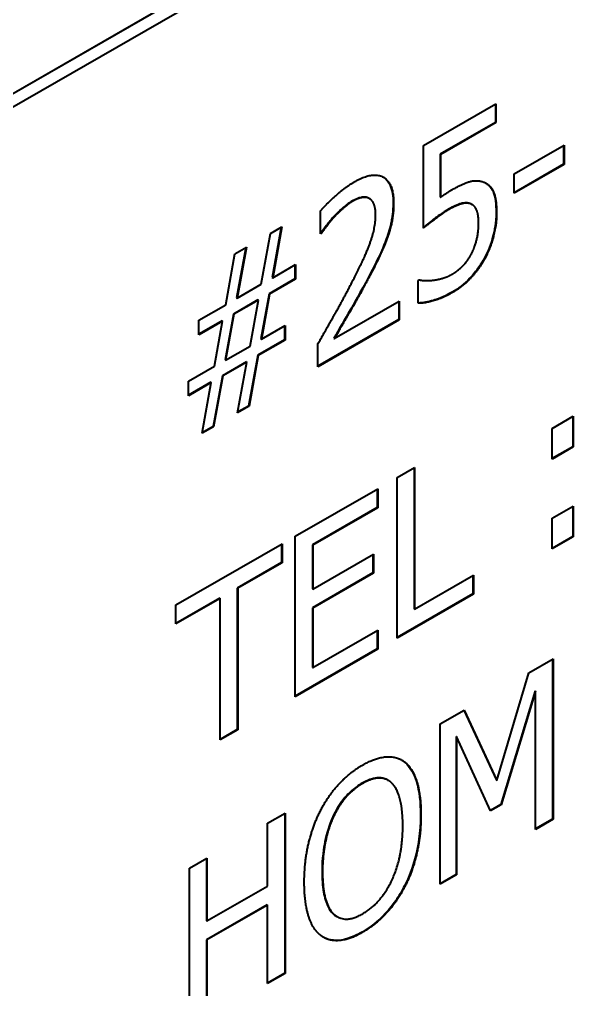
# Model space of a CAD drawing. Header units: millimetres. Extents: x 0 to 5945, y 0 to 4205.
# Drawn here: x 5573.86 to 5578.12, y 3274.9 to 3282.31 of the extents above; entities that cross this region are included whole.
import ezdxf

# ---------------------------------------------------------------- set-up
doc = ezdxf.new("R2010")
doc.units = ezdxf.units.MM
doc.header["$LTSCALE"] = 5
doc.layers.add('가시적인 것(ISO)', color=3, linetype='Continuous', lineweight=40)
doc.layers.add('가시적인 좁은 것(ISO)', color=3, linetype='Continuous', lineweight=35)

msp = doc.modelspace()

# ---------------------------------------------------------------- linework, layer by layer
at = {"layer": '가시적인 것(ISO)'}
for p, q in [((5573.3832, 3281.5021), (5589.1128, 3290.5602)), ((5589.1163, 3290.5582), (5573.3832, 3281.4981)), ((5589.2047, 3290.5069), (5573.2948, 3281.345)), ((5576.9491, 3281.3518), (5577.5018, 3281.67)), ((5577.4983, 3281.668), (5577.4983, 3281.528)), ((5577.5018, 3281.67), (5577.5018, 3281.5259)), ((5577.4983, 3281.528), (5577.0754, 3281.2844)), ((5577.5018, 3281.5259), (5577.0789, 3281.2824)), ((5577.4983, 3281.528), (5577.5018, 3281.5259)), ((5576.9491, 3280.7197), (5576.9491, 3281.3518)), ((5577.0754, 3281.2844), (5577.0754, 3280.9575)), ((5577.0754, 3281.2844), (5577.0789, 3281.2824)), ((5577.0789, 3281.2824), (5577.0789, 3280.9554)), ((5577.6411, 3281.1351), (5578.0227, 3281.3548)), ((5578.0192, 3281.3528), (5578.0192, 3281.2078)), ((5578.0227, 3281.3548), (5578.0227, 3281.2058)), ((5578.0192, 3281.2078), (5577.6411, 3280.9901)), ((5578.0192, 3281.2078), (5578.0227, 3281.2058)), ((5578.0227, 3281.2058), (5577.6411, 3280.986)), ((5577.6411, 3280.986), (5577.6411, 3281.1351)), ((5576.5339, 3280.9469), (5576.5374, 3280.9449)), ((5577.0754, 3280.9575), (5577.0789, 3280.9554)), ((5576.1618, 3280.6758), (5576.1618, 3280.8507)), ((5577.31, 3280.9048), (5577.3136, 3280.9028)), ((5577.3172, 3280.9012), (5577.3207, 3280.8992)), ((5575.7802, 3280.6786), (5575.8679, 3280.7291)), ((5575.8635, 3280.7266), (5575.7938, 3280.3427)), ((5575.8679, 3280.7291), (5575.7974, 3280.3407)), ((5575.7097, 3280.2902), (5575.7802, 3280.6786)), ((5576.166, 3280.6822), (5576.1618, 3280.6798)), ((5576.1695, 3280.6802), (5576.1618, 3280.6758)), ((5576.166, 3280.6822), (5576.1695, 3280.6802)), ((5575.5094, 3280.5227), (5575.5971, 3280.5732)), ((5575.5927, 3280.5707), (5575.5222, 3280.1863)), ((5575.5971, 3280.5732), (5575.5258, 3280.1843)), ((5575.4389, 3280.1343), (5575.5094, 3280.5227)), ((5575.7974, 3280.3407), (5575.971, 3280.4407)), ((5575.9675, 3280.4386), (5575.9675, 3280.3314)), ((5575.971, 3280.4407), (5575.971, 3280.3294)), ((5575.9675, 3280.3314), (5575.7698, 3280.2175)), ((5575.971, 3280.3294), (5575.7733, 3280.2155)), ((5575.7938, 3280.3427), (5575.7974, 3280.3407)), ((5575.9675, 3280.3314), (5575.971, 3280.3294)), ((5576.9079, 3280.3193), (5576.9173, 3280.3248)), ((5576.9079, 3280.1454), (5576.9079, 3280.3193)), ((5575.5258, 3280.1843), (5575.7097, 3280.2902)), ((5575.6847, 3280.1705), (5575.4982, 3280.0631)), ((5575.5222, 3280.1863), (5575.5258, 3280.1843)), ((5575.6847, 3280.1705), (5575.6882, 3280.1685)), ((5575.7698, 3280.2175), (5575.7079, 3279.8728)), ((5575.7733, 3280.2155), (5575.7114, 3279.8708)), ((5575.7698, 3280.2175), (5575.7733, 3280.2155)), ((5575.2344, 3280.0165), (5575.4389, 3280.1343)), ((5575.6882, 3280.1685), (5575.5017, 3280.0611)), ((5575.6246, 3279.8188), (5575.6882, 3280.1685)), ((5576.2675, 3279.875), (5576.7635, 3280.1606)), ((5576.7599, 3280.1586), (5576.7599, 3280.0206)), ((5576.7635, 3280.1606), (5576.7635, 3280.0185)), ((5575.4982, 3280.0631), (5575.4346, 3279.7135)), ((5575.5017, 3280.0611), (5575.4381, 3279.7114)), ((5575.4982, 3280.0631), (5575.5017, 3280.0611)), ((5575.2344, 3279.9052), (5575.2344, 3280.0165)), ((5575.4113, 3280.0111), (5575.2344, 3279.9092)), ((5575.4149, 3280.0091), (5575.2344, 3279.9052)), ((5575.353, 3279.6644), (5575.4149, 3280.0091)), ((5575.4113, 3280.0111), (5575.4149, 3280.0091)), ((5575.7114, 3279.8708), (5575.8919, 3279.9748)), ((5575.8884, 3279.9727), (5575.8884, 3279.8655)), ((5575.8919, 3279.9748), (5575.8919, 3279.8635)), ((5576.7599, 3280.0206), (5576.1412, 3279.6642)), ((5576.7635, 3280.0185), (5576.1412, 3279.6602)), ((5576.7599, 3280.0206), (5576.7635, 3280.0185)), ((5576.264, 3279.8771), (5576.2675, 3279.875)), ((5575.4381, 3279.7114), (5575.6246, 3279.8188)), ((5575.8884, 3279.8655), (5575.6838, 3279.7477)), ((5575.8919, 3279.8635), (5575.6874, 3279.7456)), ((5575.7079, 3279.8728), (5575.7114, 3279.8708)), ((5575.8884, 3279.8655), (5575.8919, 3279.8635)), ((5576.1412, 3279.6602), (5576.1412, 3279.8341)), ((5575.6838, 3279.7477), (5575.6133, 3279.3603)), ((5575.6874, 3279.7456), (5575.6169, 3279.3582)), ((5575.6838, 3279.7477), (5575.6874, 3279.7456)), ((5575.1553, 3279.5506), (5575.353, 3279.6644)), ((5575.597, 3279.6977), (5575.4131, 3279.5918)), ((5575.6005, 3279.6957), (5575.4166, 3279.5897)), ((5575.4346, 3279.7135), (5575.4381, 3279.7114)), ((5575.5292, 3279.3077), (5575.6005, 3279.6957)), ((5575.597, 3279.6977), (5575.6005, 3279.6957)), ((5575.4131, 3279.5918), (5575.3426, 3279.2044)), ((5575.4166, 3279.5897), (5575.3461, 3279.2023)), ((5575.4131, 3279.5918), (5575.4166, 3279.5897)), ((5575.1553, 3279.4393), (5575.1553, 3279.5506)), ((5575.3254, 3279.5413), (5575.1553, 3279.4433)), ((5575.3289, 3279.5392), (5575.1553, 3279.4393)), ((5575.2584, 3279.1518), (5575.3289, 3279.5392)), ((5575.3254, 3279.5413), (5575.3289, 3279.5392)), ((5575.6169, 3279.3582), (5575.5292, 3279.3077)), ((5575.6133, 3279.3603), (5575.53, 3279.3123)), ((5575.6133, 3279.3603), (5575.6169, 3279.3582)), ((5577.9316, 3279.1888), (5578.0932, 3279.2818)), ((5578.0932, 3279.2818), (5578.0932, 3279.0473)), ((5578.0896, 3279.2798), (5578.0896, 3279.0493)), ((5575.3461, 3279.2023), (5575.2584, 3279.1518)), ((5575.3426, 3279.2044), (5575.2593, 3279.1564)), ((5575.3426, 3279.2044), (5575.3461, 3279.2023)), ((5577.9316, 3278.9542), (5577.9316, 3279.1888)), ((5578.0896, 3279.0493), (5577.9316, 3278.9583)), ((5578.0932, 3279.0473), (5577.9316, 3278.9542)), ((5578.0896, 3279.0493), (5578.0932, 3279.0473)), ((5576.7472, 3278.8128), (5576.8812, 3278.89)), ((5576.8777, 3278.888), (5576.8777, 3277.8108)), ((5576.8812, 3278.89), (5576.8812, 3277.8088)), ((5576.7472, 3277.5865), (5576.7472, 3278.8128)), ((5575.9701, 3278.3653), (5576.6002, 3278.7281)), ((5576.5966, 3278.7261), (5576.5966, 3278.5851)), ((5576.6002, 3278.7281), (5576.6002, 3278.583)), ((5576.5966, 3278.5851), (5576.1007, 3278.2995)), ((5576.6002, 3278.583), (5576.1042, 3278.2974)), ((5576.5966, 3278.5851), (5576.6002, 3278.583)), ((5577.9316, 3278.5031), (5578.0932, 3278.5961)), ((5578.0896, 3278.5941), (5578.0896, 3278.3636)), ((5578.0932, 3278.5961), (5578.0932, 3278.3616)), ((5577.9316, 3278.2685), (5577.9316, 3278.5031)), ((5575.9701, 3277.139), (5575.9701, 3278.3653)), ((5578.0896, 3278.3636), (5577.9316, 3278.2726)), ((5578.0932, 3278.3616), (5577.9316, 3278.2685)), ((5578.0896, 3278.3636), (5578.0932, 3278.3616)), ((5575.0582, 3277.8402), (5575.8696, 3278.3074)), ((5575.866, 3278.3054), (5575.866, 3278.1644)), ((5575.8696, 3278.3074), (5575.8696, 3278.1623)), ((5576.1007, 3278.2995), (5576.1042, 3278.2974)), ((5576.1007, 3278.2995), (5576.1007, 3277.9636)), ((5576.1042, 3278.2974), (5576.1042, 3277.9616)), ((5576.1042, 3277.9616), (5576.5667, 3278.2278)), ((5576.5631, 3278.2258), (5576.5631, 3278.0848)), ((5576.5667, 3278.2278), (5576.5667, 3278.0828)), ((5575.866, 3278.1644), (5575.5274, 3277.9693)), ((5575.8696, 3278.1623), (5575.5309, 3277.9673)), ((5575.866, 3278.1644), (5575.8696, 3278.1623)), ((5576.5631, 3278.0848), (5576.1007, 3277.8185)), ((5576.5667, 3278.0828), (5576.1042, 3277.8165)), ((5576.5631, 3278.0848), (5576.5667, 3278.0828)), ((5576.8812, 3277.8088), (5577.3308, 3278.0676)), ((5577.3272, 3278.0656), (5577.3272, 3277.9246)), ((5577.3308, 3278.0676), (5577.3308, 3277.9225)), ((5575.5274, 3277.9693), (5575.5274, 3276.8881)), ((5575.5274, 3277.9693), (5575.5309, 3277.9673)), ((5575.5309, 3277.9673), (5575.5309, 3276.8861)), ((5576.1007, 3277.9636), (5576.1042, 3277.9616)), ((5575.3933, 3277.8921), (5575.0582, 3277.6991)), ((5575.3968, 3277.8901), (5575.0582, 3277.6951)), ((5575.3933, 3277.8921), (5575.3968, 3277.8901)), ((5575.3968, 3276.8089), (5575.3968, 3277.8901)), ((5577.3272, 3277.9246), (5576.7472, 3277.5905)), ((5577.3308, 3277.9225), (5576.7472, 3277.5865)), ((5577.3272, 3277.9246), (5577.3308, 3277.9225)), ((5575.0582, 3277.6951), (5575.0582, 3277.8402)), ((5576.1007, 3277.8185), (5576.1042, 3277.8165)), ((5576.1007, 3277.8185), (5576.1007, 3277.3633)), ((5576.1042, 3277.8165), (5576.1042, 3277.3613)), ((5576.8777, 3277.8108), (5576.8812, 3277.8088)), ((5576.1042, 3277.3613), (5576.6002, 3277.6469)), ((5576.5966, 3277.6449), (5576.5966, 3277.5039)), ((5576.6002, 3277.6469), (5576.6002, 3277.5018)), ((5576.5966, 3277.5039), (5575.9701, 3277.1431)), ((5576.6002, 3277.5018), (5575.9701, 3277.139)), ((5576.5966, 3277.5039), (5576.6002, 3277.5018)), ((5577.7528, 3277.3212), (5577.9393, 3277.4286)), ((5577.9358, 3277.4266), (5577.9358, 3276.2043)), ((5577.9393, 3277.4286), (5577.9393, 3276.2023)), ((5576.1007, 3277.3633), (5576.1042, 3277.3613)), ((5577.5104, 3276.4989), (5577.7528, 3277.3212)), ((5577.8017, 3277.1835), (5577.5395, 3276.314)), ((5577.8052, 3277.1814), (5577.5431, 3276.312)), ((5577.8017, 3277.1835), (5577.8052, 3277.1814)), ((5577.8052, 3276.1251), (5577.8052, 3277.1814)), ((5577.0764, 3276.9317), (5577.2594, 3277.0371)), ((5577.2574, 3277.0359), (5577.5069, 3276.5009)), ((5577.2594, 3277.0371), (5577.5104, 3276.4989)), ((5577.0764, 3275.7053), (5577.0764, 3276.9317)), ((5575.5274, 3276.8881), (5575.3968, 3276.8129)), ((5575.5309, 3276.8861), (5575.3968, 3276.8089)), ((5575.5274, 3276.8881), (5575.5309, 3276.8861)), ((5577.1983, 3276.836), (5577.2018, 3276.834)), ((5577.1983, 3276.836), (5577.1983, 3275.7796)), ((5577.4623, 3276.2655), (5577.2018, 3276.834)), ((5577.2018, 3276.834), (5577.2018, 3275.7776)), ((5576.6756, 3276.5021), (5576.6791, 3276.5001)), ((5577.5069, 3276.5009), (5577.5104, 3276.4989)), ((5575.7587, 3276.1729), (5575.8928, 3276.2501)), ((5575.8892, 3276.248), (5575.8892, 3275.0258)), ((5575.8928, 3276.2501), (5575.8928, 3275.0238)), ((5577.5395, 3276.314), (5577.4608, 3276.2687)), ((5577.5431, 3276.312), (5577.4623, 3276.2655)), ((5577.5395, 3276.314), (5577.5431, 3276.312)), ((5575.7587, 3275.6919), (5575.7587, 3276.1729)), ((5577.9358, 3276.2043), (5577.8052, 3276.1291)), ((5577.9393, 3276.2023), (5577.8052, 3276.1251)), ((5577.9358, 3276.2043), (5577.9393, 3276.2023)), ((5575.1613, 3275.8289), (5575.2954, 3275.9061)), ((5575.2919, 3275.904), (5575.2919, 3275.4271)), ((5575.2954, 3275.9061), (5575.2954, 3275.4251)), ((5575.1613, 3274.6025), (5575.1613, 3275.8289)), ((5577.1983, 3275.7796), (5577.0764, 3275.7094)), ((5577.2018, 3275.7776), (5577.0764, 3275.7053)), ((5577.1983, 3275.7796), (5577.2018, 3275.7776)), ((5575.2954, 3275.4251), (5575.7587, 3275.6919)), ((5575.7552, 3275.5488), (5575.2919, 3275.282)), ((5575.7587, 3275.5468), (5575.2954, 3275.28)), ((5575.7552, 3275.5488), (5575.7587, 3275.5468)), ((5575.7587, 3274.9465), (5575.7587, 3275.5468)), ((5575.2919, 3275.4271), (5575.2954, 3275.4251)), ((5576.2873, 3275.4594), (5576.2908, 3275.4574)), ((5575.2919, 3275.282), (5575.2919, 3274.6818)), ((5575.2919, 3275.282), (5575.2954, 3275.28)), ((5575.2954, 3275.28), (5575.2954, 3274.6798)), ((5575.8892, 3275.0258), (5575.7587, 3274.9506)), ((5575.8928, 3275.0238), (5575.7587, 3274.9465)), ((5575.8892, 3275.0258), (5575.8928, 3275.0238))]:
    msp.add_line(p, q, dxfattribs=at)
for points, degree in [([(5576.1618, 3280.8507), (5576.2039, 3280.8998), (5576.3535, 3281.0346), (5576.4205, 3281.0732)], 2), ([(5576.4205, 3281.0732), (5576.5615, 3281.1544), (5576.7214, 3281.0646), (5576.7214, 3280.9095)], 2), ([(5577.17, 3281.0149), (5577.2474, 3281.0594), (5577.3548, 3281.0905), (5577.4038, 3281.073)], 2), ([(5577.4038, 3281.073), (5577.4545, 3281.0565), (5577.5078, 3280.948), (5577.5078, 3280.8367)], 2), ([(5577.0789, 3280.9554), (5577.103, 3280.9733), (5577.1511, 3281.004), (5577.17, 3281.0149)], 2), ([(5576.4111, 3280.9256), (5576.375, 3280.9048), (5576.3011, 3280.8404), (5576.2667, 3280.8037)], 2), ([(5576.534, 3280.9467), (5576.5108, 3280.9582), (5576.448, 3280.9469), (5576.4111, 3280.9256)], 2), ([(5576.5339, 3280.9469), (5576.5327, 3280.9476), (5576.5316, 3280.9482), (5576.5305, 3280.9488)], 3), ([(5576.5838, 3280.8214), (5576.5838, 3280.8731), (5576.5572, 3280.9352), (5576.534, 3280.9467)], 2), ([(5576.7214, 3280.9095), (5576.7214, 3280.837), (5576.6939, 3280.6999), (5576.6689, 3280.6339)], 2), ([(5577.1477, 3280.8639), (5577.0935, 3280.8327), (5576.9827, 3280.748), (5576.9491, 3280.7197)], 2), ([(5577.3136, 3280.9028), (5577.2844, 3280.9167), (5577.2001, 3280.8941), (5577.1477, 3280.8639)], 2), ([(5577.3172, 3280.9012), (5577.3149, 3280.9025), (5577.3125, 3280.9037), (5577.31, 3280.9048)], 3), ([(5577.3703, 3280.7585), (5577.3703, 3280.8241), (5577.3411, 3280.8908), (5577.3136, 3280.9028)], 2), ([(5576.2667, 3280.8037), (5576.2383, 3280.7735), (5576.1859, 3280.7035), (5576.1695, 3280.6802)], 2), ([(5576.3844, 3280.2693), (5576.4996, 3280.4897), (5576.5838, 3280.723), (5576.5838, 3280.8214)], 2), ([(5577.5078, 3280.8367), (5577.5078, 3280.7483), (5577.4614, 3280.5705), (5577.4193, 3280.4906)], 2), ([(5577.3187, 3280.5291), (5577.3437, 3280.5802), (5577.3703, 3280.6929), (5577.3703, 3280.7585)], 2), ([(5576.6689, 3280.6339), (5576.644, 3280.5659), (5576.5735, 3280.4199), (5576.5348, 3280.347)], 2), ([(5577.4193, 3280.4906), (5577.3763, 3280.4102), (5577.25, 3280.2728), (5577.1718, 3280.2278)], 2), ([(5577.1735, 3280.3709), (5577.2139, 3280.3942), (5577.2912, 3280.4745), (5577.3187, 3280.5291)], 2), ([(5576.5348, 3280.347), (5576.4712, 3280.2259), (5576.3148, 3279.9549), (5576.2675, 3279.875)], 2), ([(5576.9173, 3280.3248), (5576.9328, 3280.3198), (5576.9913, 3280.3176), (5577.0265, 3280.322)], 2), ([(5577.0265, 3280.322), (5577.066, 3280.3279), (5577.1322, 3280.3471), (5577.1735, 3280.3709)], 2), ([(5576.1412, 3279.8341), (5576.2082, 3279.9492), (5576.3277, 3280.1601), (5576.3844, 3280.2693)], 2), ([(5577.1718, 3280.2278), (5577.0996, 3280.1862), (5576.9595, 3280.1443), (5576.9079, 3280.1454)], 2), ([(5576.1601, 3276.2639), (5576.2185, 3276.379), (5576.3827, 3276.558), (5576.4841, 3276.6165)], 2), ([(5576.4841, 3276.6165), (5576.5873, 3276.6759), (5576.7523, 3276.6834), (5576.809, 3276.6376)], 2), ([(5576.783, 3276.6553), (5576.7908, 3276.6507), (5576.7983, 3276.6454), (5576.8055, 3276.6396)], 3), ([(5576.809, 3276.6376), (5576.8666, 3276.5893), (5576.9302, 3276.3874), (5576.9302, 3276.2343)], 2), ([(5576.485, 3276.4758), (5576.4119, 3276.4338), (5576.3028, 3276.3093), (5576.2607, 3276.2194)], 2), ([(5576.7085, 3276.4773), (5576.6681, 3276.5177), (5576.5555, 3276.5164), (5576.485, 3276.4758)], 2), ([(5576.791, 3276.1542), (5576.791, 3276.2754), (5576.748, 3276.4385), (5576.7085, 3276.4773)], 2), ([(5576.0389, 3275.7211), (5576.0389, 3275.8751), (5576.1016, 3276.1458), (5576.1601, 3276.2639)], 2), ([(5576.2607, 3276.2194), (5576.2211, 3276.1341), (5576.1781, 3275.9205), (5576.1781, 3275.8012)], 2), ([(5576.9302, 3276.2343), (5576.9302, 3276.0853), (5576.8683, 3275.8082), (5576.809, 3275.6925)], 2), ([(5576.485, 3275.4801), (5576.6251, 3275.5607), (5576.791, 3275.9127), (5576.791, 3276.1542)], 2), ([(5576.1781, 3275.8012), (5576.1781, 3275.5598), (5576.3449, 3275.3994), (5576.485, 3275.4801)], 2), ([(5576.1592, 3275.3183), (5576.1008, 3275.3661), (5576.0389, 3275.57), (5576.0389, 3275.7211)], 2), ([(5576.809, 3275.6925), (5576.7472, 3275.5714), (5576.583, 3275.3954), (5576.4841, 3275.3385)], 2), ([(5576.4841, 3275.3385), (5576.3819, 3275.2796), (5576.2185, 3275.27), (5576.1592, 3275.3183)], 2)]:
    msp.add_open_spline(points, degree=degree, dxfattribs=at)
for points, knots in [([(5576.6408, 3281.1098), (5576.6647, 3281.0955), (5576.6829, 3281.0737), (5576.7116, 3281.0076), (5576.7178, 3280.9614), (5576.7178, 3280.9116)], [-0.06538306, -0.06538306, -0.06538306, -0.06538306, -0.03653888, -0.03653888, 0, 0, 0, 0]), ([(5577.4256, 3281.0636), (5577.4332, 3281.059), (5577.4403, 3281.0536), (5577.4644, 3281.0306), (5577.4746, 3281.0114), (5577.4982, 3280.9583), (5577.5043, 3280.9004), (5577.5043, 3280.8388)], [-0.06484737, -0.06484737, -0.06484737, -0.06484737, -0.05947229, -0.05947229, -0.04526228, -0.04526228, 0, 0, 0, 0]), ([(5576.4075, 3280.9277), (5576.373, 3280.9078), (5576.3461, 3280.8848), (5576.3101, 3280.8534), (5576.2863, 3280.8305), (5576.2631, 3280.8058)], [-0.03148889, -0.03148889, -0.03148889, -0.03148889, -0.02135379, -0.02135379, 0, 0, 0, 0]), ([(5576.5305, 3280.9488), (5576.5227, 3280.9526), (5576.5143, 3280.955), (5576.4932, 3280.9572), (5576.4825, 3280.9558), (5576.4538, 3280.9506), (5576.4308, 3280.9411), (5576.4075, 3280.9277)], [-0.03025866, -0.03025866, -0.03025866, -0.03025866, -0.02572677, -0.02572677, -0.01975902, -0.01975902, 0, 0, 0, 0]), ([(5576.7178, 3280.9116), (5576.7178, 3280.8448), (5576.7091, 3280.7955), (5576.6952, 3280.7261), (5576.6825, 3280.6812), (5576.6654, 3280.6359)], [-0.04656616, -0.04656616, -0.04656616, -0.04656616, -0.02977572, -0.02977572, 0, 0, 0, 0]), ([(5577.31, 3280.9048), (5577.3002, 3280.9095), (5577.2894, 3280.912), (5577.2607, 3280.9131), (5577.2456, 3280.9093), (5577.2081, 3280.8992), (5577.1758, 3280.8841), (5577.1442, 3280.8659)], [-0.0370555, -0.0370555, -0.0370555, -0.0370555, -0.03287275, -0.03287275, -0.02685488, -0.02685488, 0, 0, 0, 0]), ([(5577.1442, 3280.8659), (5577.0907, 3280.8351), (5577.0495, 3280.8038), (5577.0083, 3280.7723), (5576.9759, 3280.7471), (5576.9491, 3280.7247)], [-0.03682437, -0.03682437, -0.03682437, -0.03682437, -0.0238375, -0.0238375, -0.00101584, -0.00101584, -0.00101584, -0.00101584]), ([(5577.5043, 3280.8388), (5577.5043, 3280.7607), (5577.4908, 3280.6975), (5577.4651, 3280.6016), (5577.4442, 3280.5465), (5577.4158, 3280.4926)], [-0.06344185, -0.06344185, -0.06344185, -0.06344185, -0.03661189, -0.03661189, 0, 0, 0, 0]), ([(5576.2631, 3280.8058), (5576.235, 3280.7758), (5576.2154, 3280.7497), (5576.1951, 3280.7225), (5576.1791, 3280.7009), (5576.166, 3280.6822)], [-0.02081777, -0.02081777, -0.02081777, -0.02081777, -0.01379429, -0.01379429, 0, 0, 0, 0]), ([(5576.6654, 3280.6359), (5576.641, 3280.5694), (5576.6155, 3280.5162), (5576.5816, 3280.4459), (5576.5569, 3280.3973), (5576.5313, 3280.349)], [-0.0470587, -0.0470587, -0.0470587, -0.0470587, -0.0328232, -0.0328232, 0, 0, 0, 0]), ([(5577.4158, 3280.4926), (5577.4006, 3280.4643), (5577.3837, 3280.4373), (5577.3408, 3280.3778), (5577.3182, 3280.3525), (5577.2604, 3280.2915), (5577.2147, 3280.2566), (5577.1682, 3280.2298)], [-0.06346703, -0.06346703, -0.06346703, -0.06346703, -0.05307498, -0.05307498, -0.03947407, -0.03947407, 0, 0, 0, 0]), ([(5576.5313, 3280.349), (5576.4682, 3280.2288), (5576.4103, 3280.1284), (5576.3517, 3280.027), (5576.303, 3279.943), (5576.264, 3279.8771)], [-0.07123113, -0.07123113, -0.07123113, -0.07123113, -0.04596272, -0.04596272, 0, 0, 0, 0]), ([(5577.1682, 3280.2298), (5577.1018, 3280.1916), (5577.0516, 3280.1749), (5576.9857, 3280.1552), (5576.9449, 3280.1471), (5576.9079, 3280.1474)], [-0.05861252, -0.05861252, -0.05861252, -0.05861252, -0.03626951, -0.03626951, -0.00112185, -0.00112185, -0.00112185, -0.00112185]), ([(5576.8055, 3276.6396), (5576.8496, 3276.6026), (5576.8772, 3276.5467), (5576.9182, 3276.4164), (5576.9267, 3276.3277), (5576.9267, 3276.2364)], [-0.118113, -0.118113, -0.118113, -0.118113, -0.067054, -0.067054, 0, 0, 0, 0]), ([(5576.4815, 3276.4779), (5576.4548, 3276.4625), (5576.4281, 3276.4441), (5576.3729, 3276.3963), (5576.3513, 3276.3715), (5576.3046, 3276.312), (5576.2787, 3276.2676), (5576.2571, 3276.2215)], [-0.05992933, -0.05992933, -0.05992933, -0.05992933, -0.04628809, -0.04628809, -0.03078347, -0.03078347, 0, 0, 0, 0]), ([(5576.6756, 3276.5021), (5576.6688, 3276.506), (5576.6617, 3276.5092), (5576.6357, 3276.5183), (5576.6155, 3276.5204), (5576.5579, 3276.5147), (5576.52, 3276.5001), (5576.4815, 3276.4779)], [-0.06091821, -0.06091821, -0.06091821, -0.06091821, -0.05284337, -0.05284337, -0.03273597, -0.03273597, 0, 0, 0, 0]), ([(5576.2571, 3276.2215), (5576.2278, 3276.1582), (5576.2087, 3276.0921), (5576.1868, 3275.9832), (5576.1746, 3275.9071), (5576.1746, 3275.8033)], [-0.179803, -0.179803, -0.179803, -0.179803, -0.0761771, -0.0761771, 0, 0, 0, 0]), ([(5576.9267, 3276.2364), (5576.9267, 3276.0997), (5576.9073, 3275.9881), (5576.8655, 3275.8315), (5576.8401, 3275.7621), (5576.8055, 3275.6945)], [-0.1034967, -0.1034967, -0.1034967, -0.1034967, -0.0456259, -0.0456259, 0, 0, 0, 0]), ([(5576.1746, 3275.8033), (5576.1746, 3275.7484), (5576.1778, 3275.6941), (5576.1935, 3275.6034), (5576.2046, 3275.5644), (5576.2416, 3275.4929), (5576.2656, 3275.4719), (5576.2873, 3275.4594)], [-0.13338717, -0.13338717, -0.13338717, -0.13338717, -0.1082036, -0.1082036, -0.08690724, -0.08690724, -0.06132685, -0.06132685, -0.06132685, -0.06132685]), ([(5576.8055, 3275.6945), (5576.7851, 3275.6546), (5576.7623, 3275.616), (5576.7044, 3275.5325), (5576.6756, 3275.5003), (5576.6013, 3275.4217), (5576.5417, 3275.3757), (5576.4806, 3275.3405)], [-0.08131143, -0.08131143, -0.08131143, -0.08131143, -0.06834673, -0.06834673, -0.05181732, -0.05181732, 0, 0, 0, 0]), ([(5576.4806, 3275.3405), (5576.4439, 3275.3193), (5576.4072, 3275.3023), (5576.3378, 3275.2807), (5576.3059, 3275.2756), (5576.2414, 3275.2774), (5576.211, 3275.2858), (5576.184, 3275.301)], [-0.10467675, -0.10467675, -0.10467675, -0.10467675, -0.07363836, -0.07363836, -0.04454379, -0.04454379, -0.01192691, -0.01192691, -0.01192691, -0.01192691])]:
    msp.add_open_spline(points, degree=3, knots=knots, dxfattribs=at)
at = {"layer": '가시적인 좁은 것(ISO)'}
for p, q in [((5576.4075, 3280.9277), (5576.4111, 3280.9256)), ((5576.5305, 3280.9488), (5576.534, 3280.9467)), ((5576.7178, 3280.9116), (5576.7214, 3280.9095)), ((5577.1442, 3280.8659), (5577.1477, 3280.8639)), ((5577.5043, 3280.8388), (5577.5078, 3280.8367)), ((5576.2631, 3280.8058), (5576.2667, 3280.8037)), ((5576.6654, 3280.6359), (5576.6689, 3280.6339)), ((5577.4158, 3280.4926), (5577.4193, 3280.4906)), ((5576.5313, 3280.349), (5576.5348, 3280.347)), ((5577.1682, 3280.2298), (5577.1718, 3280.2278)), ((5576.8055, 3276.6396), (5576.809, 3276.6376)), ((5576.4815, 3276.4779), (5576.485, 3276.4758)), ((5576.2571, 3276.2215), (5576.2607, 3276.2194)), ((5576.9267, 3276.2364), (5576.9302, 3276.2343)), ((5576.1746, 3275.8033), (5576.1781, 3275.8012)), ((5576.8055, 3275.6945), (5576.809, 3275.6925)), ((5576.4806, 3275.3405), (5576.4841, 3275.3385))]:
    msp.add_line(p, q, dxfattribs=at)

doc.saveas('drawing.dxf')
